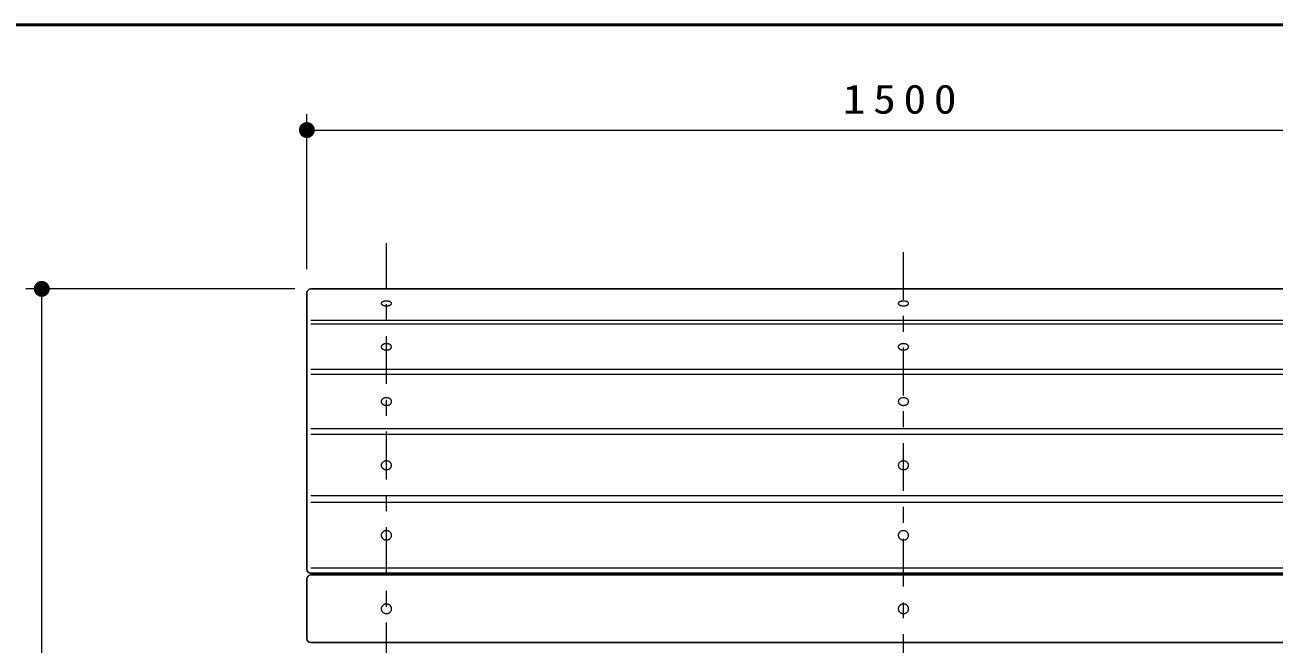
# Model space of a CAD drawing. Units: millimetres on the paper, scale 1:20. Extents: x -365 to 0, y -26 to 257.
# Drawn here: x -325.7 to -247.1, y 218.1 to 257 of the extents above; entities that cross this region are included whole.
import ezdxf

# ---------------------------------------------------------------- set-up
doc = ezdxf.new("R2010")
doc.units = ezdxf.units.MM
doc.linetypes.add('USER2', pattern=[6, 3, -1, 1, -1])
doc.layers.add('1_20', color=7, linetype='Continuous', lineweight=25)
doc.layers.add('NAKAMURA図枠', color=7, linetype='Continuous', lineweight=13)
doc.styles.add('ＭＳ ゴシック', font='')
doc.styles.get('ＭＳ ゴシック').set_extended_font_data('MS Gothic')

# ---------------------------------------------------------------- blocks, each defined once
blk = doc.blocks.new('filled_dot')
at = {"color": 0, "linetype": 'Continuous', "lineweight": -2, "const_width": 1.25}
blk.add_lwpolyline([(-0.625, 0, 1), (0.625, 0, 1)], format="xyb", close=True, dxfattribs=at)

msp = doc.modelspace()

# ---------------------------------------------------------------- linework, layer by layer
at = {"layer": '1_20', "lineweight": 13}
for p, q in [((-307.944, 241.656), (-307.944, 251.403)), ((-307.944, 250.403), (-232.944, 250.403)), ((-308.694, 240.425), (-325.609, 240.425)), ((-324.609, 177.101), (-324.609, 240.425))]:
    msp.add_line(p, q, dxfattribs=at)
at = {"layer": '1_20', "linetype": 'USER2', "lineweight": 13}
for p, q in [((-302.944, 174.461), (-302.944, 243.291)), ((-270.444, 173.735), (-270.444, 243.291))]:
    msp.add_line(p, q, dxfattribs=at)
at = {"layer": '1_20', "color": 40}
for p, q in [((-233.194, 240.425), (-307.694, 240.425)), ((-307.944, 222.817), (-307.944, 240.175)), ((-307.944, 218.456), (-307.944, 222.205)), ((-233.194, 222.567), (-307.694, 222.567)), ((-233.194, 222.455), (-307.694, 222.455)), ((-233.194, 218.206), (-307.694, 218.206))]:
    msp.add_line(p, q, dxfattribs=at)
at = {"layer": '1_20', "color": 40, "lineweight": 13}
for p, q in [((-233.194, 238.447), (-307.694, 238.447)), ((-233.194, 238.199), (-307.694, 238.199)), ((-233.194, 235.369), (-307.694, 235.369)), ((-233.194, 235.056), (-307.694, 235.056)), ((-233.194, 231.64), (-307.694, 231.64)), ((-233.194, 231.276), (-307.694, 231.276)), ((-233.194, 227.416), (-307.694, 227.416)), ((-233.194, 227.016), (-307.694, 227.016)), ((-233.194, 222.875), (-307.694, 222.875))]:
    msp.add_line(p, q, dxfattribs=at)
at = {"layer": '1_20', "lineweight": 13}
for points in [[(-303.269, 239.51), (-303.268, 239.496), (-303.264, 239.483), (-303.258, 239.471), (-303.249, 239.458), (-303.239, 239.446), (-303.225, 239.435), (-303.21, 239.424), (-303.193, 239.413), (-303.174, 239.403), (-303.153, 239.395), (-303.13, 239.387), (-303.106, 239.38), (-303.081, 239.374), (-303.055, 239.369), (-303.028, 239.365), (-303, 239.362), (-302.972, 239.36), (-302.944, 239.36), (-302.916, 239.36), (-302.888, 239.362), (-302.86, 239.365), (-302.833, 239.369), (-302.807, 239.374), (-302.781, 239.38), (-302.758, 239.387), (-302.735, 239.395), (-302.714, 239.403), (-302.695, 239.413), (-302.678, 239.424), (-302.663, 239.435), (-302.649, 239.446), (-302.639, 239.458), (-302.63, 239.471), (-302.624, 239.483), (-302.62, 239.496), (-302.619, 239.51), (-302.62, 239.523), (-302.624, 239.536), (-302.63, 239.548), (-302.639, 239.561), (-302.649, 239.573), (-302.663, 239.585), (-302.678, 239.596), (-302.695, 239.606), (-302.714, 239.616), (-302.735, 239.624), (-302.758, 239.632), (-302.781, 239.639), (-302.807, 239.645), (-302.833, 239.651), (-302.86, 239.654), (-302.888, 239.657), (-302.916, 239.659), (-302.944, 239.66), (-302.972, 239.659), (-303, 239.657), (-303.028, 239.654), (-303.055, 239.651), (-303.081, 239.645), (-303.106, 239.639), (-303.13, 239.632), (-303.153, 239.624), (-303.174, 239.616), (-303.193, 239.606), (-303.21, 239.596), (-303.225, 239.585), (-303.239, 239.573), (-303.249, 239.561), (-303.258, 239.548), (-303.264, 239.536), (-303.268, 239.523)], [(-270.769, 239.51), (-270.768, 239.496), (-270.764, 239.483), (-270.758, 239.471), (-270.749, 239.458), (-270.739, 239.446), (-270.725, 239.435), (-270.71, 239.424), (-270.693, 239.413), (-270.674, 239.403), (-270.653, 239.395), (-270.63, 239.387), (-270.606, 239.38), (-270.581, 239.374), (-270.555, 239.369), (-270.528, 239.365), (-270.5, 239.362), (-270.472, 239.36), (-270.444, 239.36), (-270.416, 239.36), (-270.388, 239.362), (-270.36, 239.365), (-270.333, 239.369), (-270.307, 239.374), (-270.281, 239.38), (-270.258, 239.387), (-270.235, 239.395), (-270.214, 239.403), (-270.195, 239.413), (-270.178, 239.424), (-270.162, 239.435), (-270.149, 239.446), (-270.139, 239.458), (-270.13, 239.471), (-270.124, 239.483), (-270.12, 239.496), (-270.119, 239.51), (-270.12, 239.523), (-270.124, 239.536), (-270.13, 239.548), (-270.139, 239.561), (-270.149, 239.573), (-270.162, 239.585), (-270.178, 239.596), (-270.195, 239.606), (-270.214, 239.616), (-270.235, 239.624), (-270.258, 239.632), (-270.281, 239.639), (-270.307, 239.645), (-270.333, 239.651), (-270.36, 239.654), (-270.388, 239.657), (-270.416, 239.659), (-270.444, 239.66), (-270.472, 239.659), (-270.5, 239.657), (-270.528, 239.654), (-270.555, 239.651), (-270.581, 239.645), (-270.606, 239.639), (-270.63, 239.632), (-270.653, 239.624), (-270.674, 239.616), (-270.693, 239.606), (-270.71, 239.596), (-270.725, 239.585), (-270.739, 239.573), (-270.749, 239.561), (-270.758, 239.548), (-270.764, 239.536), (-270.768, 239.523)], [(-303.269, 236.784), (-303.268, 236.767), (-303.264, 236.749), (-303.258, 236.732), (-303.249, 236.716), (-303.239, 236.7), (-303.225, 236.684), (-303.21, 236.669), (-303.193, 236.656), (-303.174, 236.643), (-303.153, 236.631), (-303.13, 236.62), (-303.106, 236.611), (-303.081, 236.603), (-303.055, 236.596), (-303.028, 236.591), (-303, 236.587), (-302.972, 236.585), (-302.944, 236.584), (-302.916, 236.585), (-302.888, 236.587), (-302.86, 236.591), (-302.833, 236.596), (-302.807, 236.603), (-302.781, 236.611), (-302.758, 236.62), (-302.735, 236.631), (-302.714, 236.643), (-302.695, 236.656), (-302.678, 236.669), (-302.663, 236.684), (-302.649, 236.7), (-302.639, 236.716), (-302.63, 236.732), (-302.624, 236.749), (-302.62, 236.767), (-302.619, 236.784), (-302.62, 236.801), (-302.624, 236.819), (-302.63, 236.836), (-302.639, 236.852), (-302.649, 236.868), (-302.663, 236.884), (-302.678, 236.899), (-302.695, 236.912), (-302.714, 236.925), (-302.735, 236.937), (-302.758, 236.948), (-302.781, 236.957), (-302.807, 236.965), (-302.833, 236.972), (-302.86, 236.977), (-302.888, 236.981), (-302.916, 236.983), (-302.944, 236.984), (-302.972, 236.983), (-303, 236.981), (-303.028, 236.977), (-303.055, 236.972), (-303.081, 236.965), (-303.106, 236.957), (-303.13, 236.948), (-303.153, 236.937), (-303.174, 236.925), (-303.193, 236.912), (-303.21, 236.899), (-303.225, 236.884), (-303.239, 236.868), (-303.249, 236.852), (-303.258, 236.836), (-303.264, 236.819), (-303.268, 236.801)], [(-270.769, 236.784), (-270.768, 236.767), (-270.764, 236.749), (-270.758, 236.732), (-270.749, 236.716), (-270.739, 236.7), (-270.725, 236.684), (-270.71, 236.669), (-270.693, 236.656), (-270.674, 236.643), (-270.653, 236.631), (-270.63, 236.62), (-270.606, 236.611), (-270.581, 236.603), (-270.555, 236.596), (-270.528, 236.591), (-270.5, 236.587), (-270.472, 236.585), (-270.444, 236.584), (-270.416, 236.585), (-270.388, 236.587), (-270.36, 236.591), (-270.333, 236.596), (-270.307, 236.603), (-270.281, 236.611), (-270.258, 236.62), (-270.235, 236.631), (-270.214, 236.643), (-270.195, 236.656), (-270.178, 236.669), (-270.162, 236.684), (-270.149, 236.7), (-270.139, 236.716), (-270.13, 236.732), (-270.124, 236.749), (-270.12, 236.767), (-270.119, 236.784), (-270.12, 236.801), (-270.124, 236.819), (-270.13, 236.836), (-270.139, 236.852), (-270.149, 236.868), (-270.162, 236.884), (-270.178, 236.899), (-270.195, 236.912), (-270.214, 236.925), (-270.235, 236.937), (-270.258, 236.948), (-270.281, 236.957), (-270.307, 236.965), (-270.333, 236.972), (-270.36, 236.977), (-270.388, 236.981), (-270.416, 236.983), (-270.444, 236.984), (-270.472, 236.983), (-270.5, 236.981), (-270.528, 236.977), (-270.555, 236.972), (-270.581, 236.965), (-270.606, 236.957), (-270.63, 236.948), (-270.653, 236.937), (-270.674, 236.925), (-270.693, 236.912), (-270.71, 236.899), (-270.725, 236.884), (-270.739, 236.868), (-270.749, 236.852), (-270.758, 236.836), (-270.764, 236.819), (-270.768, 236.801)], [(-303.269, 233.348), (-303.268, 233.327), (-303.264, 233.306), (-303.258, 233.286), (-303.249, 233.266), (-303.239, 233.246), (-303.225, 233.228), (-303.21, 233.21), (-303.193, 233.193), (-303.174, 233.178), (-303.153, 233.163), (-303.13, 233.151), (-303.106, 233.139), (-303.081, 233.13), (-303.055, 233.122), (-303.028, 233.115), (-303, 233.111), (-302.972, 233.108), (-302.944, 233.107), (-302.916, 233.108), (-302.888, 233.111), (-302.86, 233.115), (-302.833, 233.122), (-302.807, 233.13), (-302.781, 233.139), (-302.758, 233.151), (-302.735, 233.163), (-302.714, 233.178), (-302.695, 233.193), (-302.678, 233.21), (-302.663, 233.228), (-302.649, 233.246), (-302.639, 233.266), (-302.63, 233.286), (-302.624, 233.306), (-302.62, 233.327), (-302.619, 233.348), (-302.62, 233.369), (-302.624, 233.39), (-302.63, 233.411), (-302.639, 233.431), (-302.649, 233.45), (-302.663, 233.469), (-302.678, 233.486), (-302.695, 233.503), (-302.714, 233.519), (-302.735, 233.533), (-302.758, 233.546), (-302.781, 233.557), (-302.807, 233.567), (-302.833, 233.575), (-302.86, 233.581), (-302.888, 233.586), (-302.916, 233.588), (-302.944, 233.589), (-302.972, 233.588), (-303, 233.586), (-303.028, 233.581), (-303.055, 233.575), (-303.081, 233.567), (-303.106, 233.557), (-303.13, 233.546), (-303.153, 233.533), (-303.174, 233.519), (-303.193, 233.503), (-303.21, 233.486), (-303.225, 233.469), (-303.239, 233.45), (-303.249, 233.431), (-303.258, 233.411), (-303.264, 233.39), (-303.268, 233.369)], [(-270.769, 233.348), (-270.768, 233.327), (-270.764, 233.306), (-270.758, 233.286), (-270.749, 233.266), (-270.739, 233.246), (-270.725, 233.228), (-270.71, 233.21), (-270.693, 233.193), (-270.674, 233.178), (-270.653, 233.163), (-270.63, 233.151), (-270.606, 233.139), (-270.581, 233.13), (-270.555, 233.122), (-270.528, 233.115), (-270.5, 233.111), (-270.472, 233.108), (-270.444, 233.107), (-270.416, 233.108), (-270.388, 233.111), (-270.36, 233.115), (-270.333, 233.122), (-270.307, 233.13), (-270.281, 233.139), (-270.258, 233.151), (-270.235, 233.163), (-270.214, 233.178), (-270.195, 233.193), (-270.178, 233.21), (-270.162, 233.228), (-270.149, 233.246), (-270.139, 233.266), (-270.13, 233.286), (-270.124, 233.306), (-270.12, 233.327), (-270.119, 233.348), (-270.12, 233.369), (-270.124, 233.39), (-270.13, 233.411), (-270.139, 233.431), (-270.149, 233.45), (-270.162, 233.469), (-270.178, 233.486), (-270.195, 233.503), (-270.214, 233.519), (-270.235, 233.533), (-270.258, 233.546), (-270.281, 233.557), (-270.307, 233.567), (-270.333, 233.575), (-270.36, 233.581), (-270.388, 233.586), (-270.416, 233.588), (-270.444, 233.589), (-270.472, 233.588), (-270.5, 233.586), (-270.528, 233.581), (-270.555, 233.575), (-270.581, 233.567), (-270.606, 233.557), (-270.63, 233.546), (-270.653, 233.533), (-270.674, 233.519), (-270.693, 233.503), (-270.71, 233.486), (-270.725, 233.469), (-270.739, 233.45), (-270.749, 233.431), (-270.758, 233.411), (-270.764, 233.39), (-270.768, 233.369)], [(-303.269, 229.346), (-303.268, 229.322), (-303.264, 229.299), (-303.258, 229.275), (-303.249, 229.253), (-303.239, 229.231), (-303.225, 229.21), (-303.21, 229.19), (-303.193, 229.171), (-303.174, 229.153), (-303.153, 229.137), (-303.13, 229.123), (-303.106, 229.11), (-303.081, 229.099), (-303.055, 229.09), (-303.028, 229.083), (-303, 229.078), (-302.972, 229.075), (-302.944, 229.073), (-302.916, 229.075), (-302.888, 229.078), (-302.86, 229.083), (-302.833, 229.09), (-302.807, 229.099), (-302.781, 229.11), (-302.758, 229.123), (-302.735, 229.137), (-302.714, 229.153), (-302.695, 229.171), (-302.678, 229.19), (-302.663, 229.21), (-302.649, 229.231), (-302.639, 229.253), (-302.63, 229.275), (-302.624, 229.299), (-302.62, 229.322), (-302.619, 229.346), (-302.62, 229.37), (-302.624, 229.393), (-302.63, 229.416), (-302.639, 229.439), (-302.649, 229.461), (-302.663, 229.482), (-302.678, 229.502), (-302.695, 229.521), (-302.714, 229.539), (-302.735, 229.555), (-302.758, 229.569), (-302.781, 229.582), (-302.807, 229.593), (-302.833, 229.602), (-302.86, 229.609), (-302.888, 229.614), (-302.916, 229.617), (-302.944, 229.618), (-302.972, 229.617), (-303, 229.614), (-303.028, 229.609), (-303.055, 229.602), (-303.081, 229.593), (-303.106, 229.582), (-303.13, 229.569), (-303.153, 229.555), (-303.174, 229.539), (-303.193, 229.521), (-303.21, 229.502), (-303.225, 229.482), (-303.239, 229.461), (-303.249, 229.439), (-303.258, 229.416), (-303.264, 229.393), (-303.268, 229.37)], [(-270.769, 229.346), (-270.768, 229.322), (-270.764, 229.299), (-270.758, 229.275), (-270.749, 229.253), (-270.739, 229.231), (-270.725, 229.21), (-270.71, 229.19), (-270.693, 229.171), (-270.674, 229.153), (-270.653, 229.137), (-270.63, 229.123), (-270.606, 229.11), (-270.581, 229.099), (-270.555, 229.09), (-270.528, 229.083), (-270.5, 229.078), (-270.472, 229.075), (-270.444, 229.073), (-270.416, 229.075), (-270.388, 229.078), (-270.36, 229.083), (-270.333, 229.09), (-270.307, 229.099), (-270.281, 229.11), (-270.258, 229.123), (-270.235, 229.137), (-270.214, 229.153), (-270.195, 229.171), (-270.178, 229.19), (-270.162, 229.21), (-270.149, 229.231), (-270.139, 229.253), (-270.13, 229.275), (-270.124, 229.299), (-270.12, 229.322), (-270.119, 229.346), (-270.12, 229.37), (-270.124, 229.393), (-270.13, 229.416), (-270.139, 229.439), (-270.149, 229.461), (-270.162, 229.482), (-270.178, 229.502), (-270.195, 229.521), (-270.214, 229.539), (-270.235, 229.555), (-270.258, 229.569), (-270.281, 229.582), (-270.307, 229.593), (-270.333, 229.602), (-270.36, 229.609), (-270.388, 229.614), (-270.416, 229.617), (-270.444, 229.618), (-270.472, 229.617), (-270.5, 229.614), (-270.528, 229.609), (-270.555, 229.602), (-270.581, 229.593), (-270.606, 229.582), (-270.63, 229.569), (-270.653, 229.555), (-270.674, 229.539), (-270.693, 229.521), (-270.71, 229.502), (-270.725, 229.482), (-270.739, 229.461), (-270.749, 229.439), (-270.758, 229.416), (-270.764, 229.393), (-270.768, 229.37)], [(-303.269, 224.945), (-303.268, 224.92), (-303.264, 224.894), (-303.258, 224.869), (-303.249, 224.845), (-303.239, 224.822), (-303.225, 224.799), (-303.21, 224.777), (-303.193, 224.757), (-303.174, 224.738), (-303.153, 224.721), (-303.13, 224.706), (-303.106, 224.692), (-303.081, 224.68), (-303.055, 224.67), (-303.028, 224.663), (-303, 224.657), (-302.972, 224.654), (-302.944, 224.653), (-302.916, 224.654), (-302.888, 224.657), (-302.86, 224.663), (-302.833, 224.67), (-302.807, 224.68), (-302.781, 224.692), (-302.758, 224.706), (-302.735, 224.721), (-302.714, 224.738), (-302.695, 224.757), (-302.678, 224.777), (-302.663, 224.799), (-302.649, 224.822), (-302.639, 224.845), (-302.63, 224.869), (-302.624, 224.894), (-302.62, 224.92), (-302.619, 224.945), (-302.62, 224.971), (-302.624, 224.996), (-302.63, 225.021), (-302.639, 225.045), (-302.649, 225.069), (-302.663, 225.091), (-302.678, 225.113), (-302.695, 225.133), (-302.714, 225.152), (-302.735, 225.169), (-302.758, 225.185), (-302.781, 225.198), (-302.807, 225.21), (-302.833, 225.22), (-302.86, 225.227), (-302.888, 225.233), (-302.916, 225.236), (-302.944, 225.237), (-302.972, 225.236), (-303, 225.233), (-303.028, 225.227), (-303.055, 225.22), (-303.081, 225.21), (-303.106, 225.198), (-303.13, 225.185), (-303.153, 225.169), (-303.174, 225.152), (-303.193, 225.133), (-303.21, 225.113), (-303.225, 225.091), (-303.239, 225.069), (-303.249, 225.045), (-303.258, 225.021), (-303.264, 224.996), (-303.268, 224.971)], [(-270.769, 224.945), (-270.768, 224.92), (-270.764, 224.894), (-270.758, 224.869), (-270.749, 224.845), (-270.739, 224.822), (-270.725, 224.799), (-270.71, 224.777), (-270.693, 224.757), (-270.674, 224.738), (-270.653, 224.721), (-270.63, 224.706), (-270.606, 224.692), (-270.581, 224.68), (-270.555, 224.67), (-270.528, 224.663), (-270.5, 224.657), (-270.472, 224.654), (-270.444, 224.653), (-270.416, 224.654), (-270.388, 224.657), (-270.36, 224.663), (-270.333, 224.67), (-270.307, 224.68), (-270.281, 224.692), (-270.258, 224.706), (-270.235, 224.721), (-270.214, 224.738), (-270.195, 224.757), (-270.178, 224.777), (-270.162, 224.799), (-270.149, 224.822), (-270.139, 224.845), (-270.13, 224.869), (-270.124, 224.894), (-270.12, 224.92), (-270.119, 224.945), (-270.12, 224.971), (-270.124, 224.996), (-270.13, 225.021), (-270.139, 225.045), (-270.149, 225.069), (-270.162, 225.091), (-270.178, 225.113), (-270.195, 225.133), (-270.214, 225.152), (-270.235, 225.169), (-270.258, 225.185), (-270.281, 225.198), (-270.307, 225.21), (-270.333, 225.22), (-270.36, 225.227), (-270.388, 225.233), (-270.416, 225.236), (-270.444, 225.237), (-270.472, 225.236), (-270.5, 225.233), (-270.528, 225.227), (-270.555, 225.22), (-270.581, 225.21), (-270.606, 225.198), (-270.63, 225.185), (-270.653, 225.169), (-270.674, 225.152), (-270.693, 225.133), (-270.71, 225.113), (-270.725, 225.091), (-270.739, 225.069), (-270.749, 225.045), (-270.758, 225.021), (-270.764, 224.996), (-270.768, 224.971)], [(-303.269, 220.33), (-303.268, 220.304), (-303.264, 220.278), (-303.258, 220.252), (-303.249, 220.227), (-303.239, 220.203), (-303.225, 220.18), (-303.21, 220.158), (-303.193, 220.137), (-303.174, 220.118), (-303.153, 220.1), (-303.13, 220.084), (-303.106, 220.07), (-303.081, 220.058), (-303.055, 220.048), (-303.028, 220.04), (-303, 220.035), (-302.972, 220.031), (-302.944, 220.03), (-302.916, 220.031), (-302.888, 220.035), (-302.86, 220.04), (-302.833, 220.048), (-302.807, 220.058), (-302.781, 220.07), (-302.758, 220.084), (-302.735, 220.1), (-302.714, 220.118), (-302.695, 220.137), (-302.678, 220.158), (-302.663, 220.18), (-302.649, 220.203), (-302.639, 220.227), (-302.63, 220.252), (-302.624, 220.278), (-302.62, 220.304), (-302.619, 220.33), (-302.62, 220.356), (-302.624, 220.382), (-302.63, 220.408), (-302.639, 220.433), (-302.649, 220.457), (-302.663, 220.48), (-302.678, 220.502), (-302.695, 220.523), (-302.714, 220.542), (-302.735, 220.56), (-302.758, 220.576), (-302.781, 220.59), (-302.807, 220.602), (-302.833, 220.612), (-302.86, 220.62), (-302.888, 220.625), (-302.916, 220.629), (-302.944, 220.63), (-302.972, 220.629), (-303, 220.625), (-303.028, 220.62), (-303.055, 220.612), (-303.081, 220.602), (-303.106, 220.59), (-303.13, 220.576), (-303.153, 220.56), (-303.174, 220.542), (-303.193, 220.523), (-303.21, 220.502), (-303.225, 220.48), (-303.239, 220.457), (-303.249, 220.433), (-303.258, 220.408), (-303.264, 220.382), (-303.268, 220.356)], [(-270.769, 220.33), (-270.768, 220.304), (-270.764, 220.278), (-270.758, 220.252), (-270.749, 220.227), (-270.739, 220.203), (-270.725, 220.18), (-270.71, 220.158), (-270.693, 220.137), (-270.674, 220.118), (-270.653, 220.1), (-270.63, 220.084), (-270.606, 220.07), (-270.581, 220.058), (-270.555, 220.048), (-270.528, 220.04), (-270.5, 220.035), (-270.472, 220.031), (-270.444, 220.03), (-270.416, 220.031), (-270.388, 220.035), (-270.36, 220.04), (-270.333, 220.048), (-270.307, 220.058), (-270.281, 220.07), (-270.258, 220.084), (-270.235, 220.1), (-270.214, 220.118), (-270.195, 220.137), (-270.178, 220.158), (-270.162, 220.18), (-270.149, 220.203), (-270.139, 220.227), (-270.13, 220.252), (-270.124, 220.278), (-270.12, 220.304), (-270.119, 220.33), (-270.12, 220.356), (-270.124, 220.382), (-270.13, 220.408), (-270.139, 220.433), (-270.149, 220.457), (-270.162, 220.48), (-270.178, 220.502), (-270.195, 220.523), (-270.214, 220.542), (-270.235, 220.56), (-270.258, 220.576), (-270.281, 220.59), (-270.307, 220.602), (-270.333, 220.612), (-270.36, 220.62), (-270.388, 220.625), (-270.416, 220.629), (-270.444, 220.63), (-270.472, 220.629), (-270.5, 220.625), (-270.528, 220.62), (-270.555, 220.612), (-270.581, 220.602), (-270.606, 220.59), (-270.63, 220.576), (-270.653, 220.56), (-270.674, 220.542), (-270.693, 220.523), (-270.71, 220.502), (-270.725, 220.48), (-270.739, 220.457), (-270.749, 220.433), (-270.758, 220.408), (-270.764, 220.382), (-270.768, 220.356)]]:
    msp.add_lwpolyline(points, close=True, dxfattribs=at)
at = {"layer": '1_20', "color": 40}
for centre, start, end in [((-307.694, 240.175), 90, 180), ((-307.694, 222.817), 180, 270), ((-307.694, 222.205), 90, 180), ((-307.694, 218.456), 180, 270)]:
    msp.add_arc(centre, 0.25, start, end, dxfattribs=at)
at = {"layer": 'NAKAMURA図枠', "lineweight": 50}
msp.add_line((0, 257), (-365, 257), dxfattribs=at)

# ---------------------------------------------------------------- block references
at = {"layer": '1_20', "lineweight": 13, "xscale": 0.4, "yscale": 0.4}
msp.add_blockref('filled_dot', (-307.944, 250.403), dxfattribs=at)
at = {"layer": '1_20', "lineweight": 13, "xscale": 0.4, "yscale": 0.4, "rotation": 270}
msp.add_blockref('filled_dot', (-324.609, 240.425), dxfattribs=at)

# ---------------------------------------------------------------- texts
at = {"layer": '1_20', "insert": (-270.444, 251.403), "char_height": 1.833, "attachment_point": 8, "style": 'ＭＳ ゴシック'}
msp.add_mtext('\\T1.33;\\W1.15;1500', dxfattribs=at)

doc.saveas('drawing.dxf')
